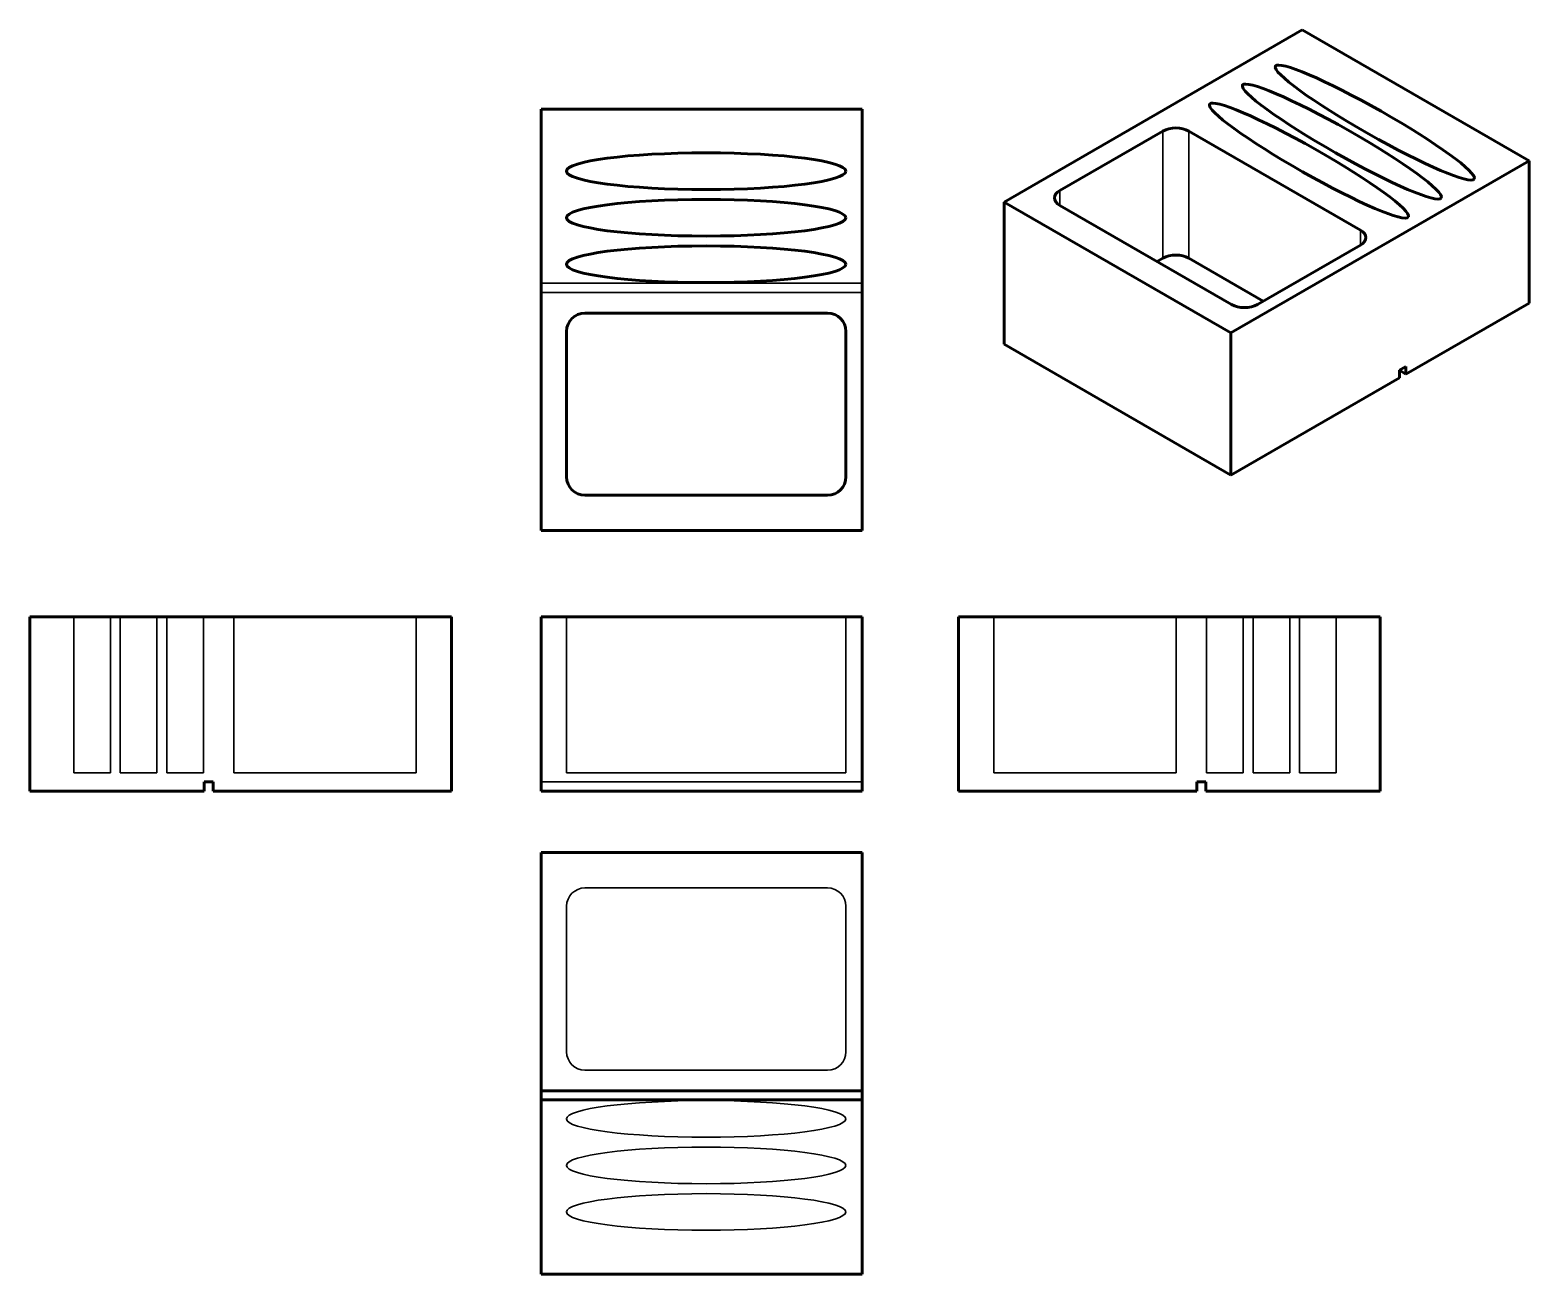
# Model space of a CAD drawing. Header units: millimetres. Extents: x -265 to 553, y -382 to 297.
import ezdxf
from ezdxf.lldxf.tags import DXFTag

# ---------------------------------------------------------------- set-up
doc = ezdxf.new("R2010")
doc.units = ezdxf.units.MM
doc.layers.add('Default', color=7, linetype='Continuous')
doc.layers.add('MIDPART', color=7, linetype='Continuous')
tags = doc.linetypes.add('HIDDEN2', pattern=[4.7625, 3.175, -1.5875]).pattern_tags.tags
tags[6:7] = [DXFTag(74, 4), DXFTag(75, 0), DXFTag(340, '0'), DXFTag(46, 0.0), DXFTag(50, 0.0), DXFTag(44, 0.0), DXFTag(45, 0.0)]
tags[4:5] = [DXFTag(74, 4), DXFTag(75, 0), DXFTag(340, '0'), DXFTag(46, 0.0), DXFTag(50, 0.0), DXFTag(44, 0.0), DXFTag(45, 0.0)]

# ---------------------------------------------------------------- blocks, each defined once
blk = doc.blocks.new('SE')
at = {"layer": 'MIDPART', "color": 7, "linetype": 'Continuous', "lineweight": 60}
for p, q in [((14.12, -23.84), (14.12, -118.84)), ((14.12, -23.84), (189.12, -23.84)), ((189.12, -23.84), (189.12, -118.84)), ((14.12, -118.84), (189.12, -118.84))]:
    blk.add_line(p, q, dxfattribs=at)
at = {"layer": 'MIDPART', "color": 7, "linetype": 'HIDDEN2', "lineweight": 30}
for p, q in [((27.79, -23.84), (27.79, -108.84)), ((27.92, -23.84), (27.92, -108.84)), ((180.19, -108.84), (180.19, -23.84)), ((180.32, -108.84), (180.32, -23.84)), ((14.12, -113.84), (189.12, -113.84)), ((27.79, -108.84), (27.92, -108.84)), ((27.92, -108.84), (37.92, -108.84)), ((170.32, -108.84), (37.92, -108.84)), ((170.32, -108.84), (180.32, -108.84))]:
    blk.add_line(p, q, dxfattribs=at)
blk = doc.blocks.new('SE1')
at = {"layer": 'MIDPART', "color": 7, "linetype": 'Continuous', "lineweight": 60}
for p, q in [((14.12, 253.34), (189.12, 253.34)), ((14.12, 23.34), (14.12, 253.34)), ((189.12, 253.34), (189.12, 23.34)), ((170.32, 142.06), (37.92, 142.06)), ((27.92, 132.06), (27.92, 52.61)), ((180.32, 52.61), (180.32, 132.06)), ((37.92, 42.61), (170.32, 42.61)), ((14.12, 23.34), (189.12, 23.34))]:
    blk.add_line(p, q, dxfattribs=at)
at = {"layer": 'MIDPART', "color": 7, "linetype": 'HIDDEN2', "lineweight": 30}
for p, q in [((189.12, 158.34), (14.12, 158.34)), ((14.12, 153.34), (189.12, 153.34))]:
    blk.add_line(p, q, dxfattribs=at)
at = {"layer": 'MIDPART', "color": 7, "linetype": 'Continuous', "lineweight": 60}
for centre, start, end in [((37.92, 132.06), 90, 180), ((170.32, 132.06), 0, 90), ((37.92, 52.61), 180, 270), ((170.32, 52.61), 270, 0)]:
    blk.add_arc(centre, 10, start, end, dxfattribs=at)
for centre in [(103.99, 219.47), (103.99, 194.07), (103.99, 168.67)]:
    blk.add_ellipse(centre, major_axis=(76.2, 0), ratio=0.131234, dxfattribs=at)
blk = doc.blocks.new('SE2')
at = {"layer": 'MIDPART', "color": 7, "linetype": 'Continuous', "lineweight": 60}
for p, q in [((-264.85, -23.84), (-264.85, -118.84)), ((-34.85, -23.84), (-264.85, -23.84)), ((-34.85, -23.84), (-34.85, -118.84)), ((-169.85, -113.84), (-169.85, -118.84)), ((-169.85, -113.84), (-164.85, -113.84)), ((-164.85, -113.84), (-164.85, -118.84)), ((-264.85, -118.84), (-169.85, -118.84)), ((-164.85, -118.84), (-34.85, -118.84))]:
    blk.add_line(p, q, dxfattribs=at)
at = {"layer": 'MIDPART', "color": 7, "linetype": 'HIDDEN2', "lineweight": 30}
for p, q in [((-240.98, -23.84), (-240.98, -108.84)), ((-220.98, -108.84), (-220.98, -23.84)), ((-215.58, -23.84), (-215.58, -108.84)), ((-195.58, -108.84), (-195.58, -23.84)), ((-190.18, -23.84), (-190.18, -108.84)), ((-170.18, -108.84), (-170.18, -23.84)), ((-153.57, -23.84), (-153.57, -108.84)), ((-54.12, -108.84), (-54.12, -23.84)), ((-220.98, -108.84), (-240.98, -108.84)), ((-195.58, -108.84), (-215.58, -108.84)), ((-170.18, -108.84), (-190.18, -108.84)), ((-153.57, -108.84), (-143.57, -108.84)), ((-143.57, -108.84), (-64.12, -108.84)), ((-64.12, -108.84), (-54.12, -108.84))]:
    blk.add_line(p, q, dxfattribs=at)
blk = doc.blocks.new('SE3')
at = {"layer": 'MIDPART', "color": 7, "linetype": 'Continuous', "lineweight": 60}
for p, q in [((241.69, -23.84), (241.69, -118.84)), ((471.69, -23.84), (241.69, -23.84)), ((471.69, -23.84), (471.69, -118.84)), ((371.69, -113.84), (371.69, -118.84)), ((371.69, -113.84), (376.69, -113.84)), ((376.69, -113.84), (376.69, -118.84)), ((241.69, -118.84), (371.69, -118.84)), ((376.69, -118.84), (471.69, -118.84))]:
    blk.add_line(p, q, dxfattribs=at)
at = {"layer": 'MIDPART', "color": 7, "linetype": 'HIDDEN2', "lineweight": 30}
for p, q in [((260.96, -23.84), (260.96, -108.84)), ((360.41, -108.84), (360.41, -23.84)), ((377.02, -23.84), (377.02, -108.84)), ((397.02, -108.84), (397.02, -23.84)), ((402.42, -23.84), (402.42, -108.84)), ((422.42, -108.84), (422.42, -23.84)), ((427.82, -23.84), (427.82, -108.84)), ((447.82, -108.84), (447.82, -23.84)), ((260.96, -108.84), (270.96, -108.84)), ((270.96, -108.84), (350.41, -108.84)), ((350.41, -108.84), (360.41, -108.84)), ((377.02, -108.84), (397.02, -108.84)), ((402.42, -108.84), (422.42, -108.84)), ((427.82, -108.84), (447.82, -108.84))]:
    blk.add_line(p, q, dxfattribs=at)
blk = doc.blocks.new('SE4')
at = {"layer": 'MIDPART', "color": 7, "linetype": 'Continuous', "lineweight": 60}
for p, q in [((266.59, 202.65), (429.23, 296.55)), ((429.23, 296.55), (552.97, 225.1)), ((353.22, 241.4), (297.04, 208.96)), ((460.99, 187.35), (367.36, 241.4)), ((552.97, 225.1), (390.33, 131.2)), ((552.97, 225.1), (552.97, 147.53)), ((266.59, 202.65), (266.59, 125.08)), ((266.59, 202.65), (390.33, 131.2)), ((297.04, 200.8), (390.66, 146.74)), ((353.22, 171.99), (350.08, 170.18)), ((407.95, 148.56), (367.36, 171.99)), ((404.81, 146.74), (460.99, 179.18)), ((485.79, 108.75), (552.97, 147.53)), ((390.33, 131.2), (390.33, 53.64)), ((266.59, 125.08), (390.33, 53.64)), ((390.33, 53.64), (482.26, 106.71)), ((482.26, 110.79), (485.79, 112.83)), ((482.26, 110.79), (482.26, 106.71)), ((485.79, 108.75), (482.26, 110.79)), ((485.79, 112.83), (485.79, 108.75))]:
    blk.add_line(p, q, dxfattribs=at)
at = {"layer": 'MIDPART', "color": 7, "linetype": 'Continuous', "lineweight": 30}
for p, q in [((353.22, 171.99), (353.22, 241.4)), ((367.36, 241.4), (367.36, 171.99)), ((297.04, 208.96), (297.04, 200.8)), ((460.99, 179.18), (460.99, 187.35))]:
    blk.add_line(p, q, dxfattribs=at)
at = {"layer": 'MIDPART', "color": 7, "linetype": 'Continuous', "lineweight": 60}
for centre in [(468.83, 246.03), (450.87, 235.66), (432.9, 225.29)]:
    blk.add_ellipse(centre, major_axis=(54.23, -30.77), ratio=0.113158, dxfattribs=at)
for centre, major_axis, start_param, end_param in [((360.29, 237.31), (-10, 0), 3.926991, 5.497787), ((304.11, 204.88), (10, 0), 2.356194, 3.926991), ((453.91, 183.26), (-10, 0), 2.356194, 3.926991), ((360.29, 167.91), (10, 0), 0.785398, 2.356194), ((397.74, 150.83), (10, 0), 3.926991, 5.497787)]:
    blk.add_ellipse(centre, major_axis=major_axis, ratio=0.57735, start_param=start_param, end_param=end_param, dxfattribs=at)
blk = doc.blocks.new('SE5')
at = {"layer": 'MIDPART', "color": 7, "linetype": 'Continuous', "lineweight": 60}
for p, q in [((14.12, -152.43), (189.12, -152.43)), ((14.12, -282.43), (14.12, -152.43)), ((189.12, -152.43), (189.12, -282.43)), ((14.12, -282.43), (189.12, -282.43)), ((14.12, -287.43), (14.12, -282.43)), ((189.12, -282.43), (189.12, -287.43)), ((14.12, -382.43), (14.12, -287.43)), ((189.12, -287.43), (14.12, -287.43)), ((189.12, -287.43), (189.12, -382.43)), ((14.12, -382.43), (189.12, -382.43))]:
    blk.add_line(p, q, dxfattribs=at)
at = {"layer": 'MIDPART', "color": 7, "linetype": 'HIDDEN2', "lineweight": 30}
for p, q in [((170.32, -171.7), (37.92, -171.7)), ((27.92, -261.15), (27.92, -181.7)), ((180.32, -181.7), (180.32, -261.15)), ((170.32, -271.15), (37.92, -271.15))]:
    blk.add_line(p, q, dxfattribs=at)
for centre, start, end in [((37.92, -181.7), 90, 180), ((170.32, -181.7), 0, 90), ((37.92, -261.15), 180, 270), ((170.32, -261.15), 270, 0)]:
    blk.add_arc(centre, 10, start, end, dxfattribs=at)
for centre in [(103.99, -297.76), (103.99, -323.16), (103.99, -348.56)]:
    blk.add_ellipse(centre, major_axis=(76.2, 0), ratio=0.131234, dxfattribs=at)

msp = doc.modelspace()

# ---------------------------------------------------------------- block references
at = {"layer": 'Default'}
for name in ['SE4', 'SE1', 'SE2', 'SE', 'SE3', 'SE5']:
    msp.add_blockref(name, (0, 0), dxfattribs=at)

doc.saveas('drawing.dxf')
